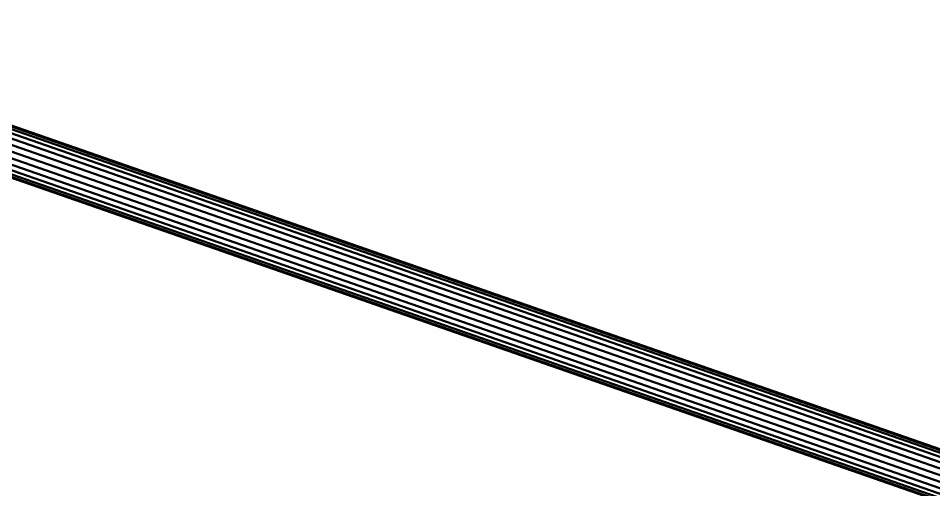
# Model space of a CAD drawing. Header units: inches. Extents: x -1654 to 1344, y -1538 to 36.
# Drawn here: x -786.3 to -637.7, y -798 to -721.5 of the extents above; entities that cross this region are included whole.
import ezdxf

# ---------------------------------------------------------------- set-up
doc = ezdxf.new("R2010")
doc.units = ezdxf.units.IN
doc.header["$MEASUREMENT"] = 0
doc.linetypes.add('Center', pattern=[1.25, 0.25, -0.1875, 0.625, -0.1875])
doc.layers.add('M-HVAC-DUCT', color=1, linetype='Center', lineweight=30)
doc.layers.add('M-HVAC-DUCT-SA', color=1, linetype='Continuous', lineweight=50)

msp = doc.modelspace()

# ---------------------------------------------------------------- linework, layer by layer
at = {"layer": 'M-HVAC-DUCT', "color": 5}
msp.add_line((-838.8, -725.27, 1332), (-414.21, -873.2, 1332), dxfattribs=at)
msp.add_line((-838.8, -725.27, 1332), (-414.21, -873.2, 1332), dxfattribs=at)

# ---------------------------------------------------------------- meshes
at = {"layer": 'M-HVAC-DUCT-SA', "color": 8}
mesh = msp.add_polyface(dxfattribs=at)
corners = [(-837.48, -721.49, 1332), (-837.52, -721.62, 1333.04), (-837.66, -721.99, 1334), (-837.87, -722.59, 1334.83), (-838.14, -723.38, 1335.46), (-838.46, -724.29, 1335.86), (-838.8, -725.27, 1336), (-414.21, -873.2, 1336), (-413.87, -872.23, 1335.86), (-413.56, -871.31, 1335.46), (-413.28, -870.53, 1334.83), (-413.07, -869.93, 1334), (-412.94, -869.55, 1333.04), (-412.9, -869.43, 1332)]
mesh.append_faces([[corners[k] for k in face] for face in [(7, 8, 5, 6)]], dxfattribs={"vtx1": -1, "color": 8})
mesh.append_faces([[corners[k] for k in face] for face in [(8, 9, 4, 5), (3, 4, 9, 10), (11, 12, 1, 2), (2, 3, 10, 11)]], dxfattribs={"vtx1": -1, "vtx3": -1, "color": 8})
mesh.append_faces([[corners[k] for k in face] for face in [(12, 13, 0, 1)]], dxfattribs={"vtx3": -1, "color": 8})
mesh = msp.add_polyface(dxfattribs=at)
corners = [(-838.8, -725.27, 1328), (-838.46, -724.29, 1328.14), (-838.14, -723.38, 1328.54), (-837.87, -722.59, 1329.17), (-837.66, -721.99, 1330), (-837.52, -721.62, 1330.96), (-837.48, -721.49, 1332), (-412.9, -869.43, 1332), (-412.94, -869.55, 1330.96), (-413.07, -869.93, 1330), (-413.28, -870.53, 1329.17), (-413.56, -871.31, 1328.54), (-413.87, -872.23, 1328.14), (-414.21, -873.2, 1328)]
mesh.append_faces([[corners[k] for k in face] for face in [(7, 8, 5, 6)]], dxfattribs={"vtx1": -1, "color": 8})
mesh.append_faces([[corners[k] for k in face] for face in [(8, 9, 4, 5), (3, 4, 9, 10), (11, 12, 1, 2), (2, 3, 10, 11)]], dxfattribs={"vtx1": -1, "vtx3": -1, "color": 8})
mesh.append_faces([[corners[k] for k in face] for face in [(12, 13, 0, 1)]], dxfattribs={"vtx3": -1, "color": 8})
mesh = msp.add_polyface(dxfattribs=at)
corners = [(-838.8, -725.27, 1336), (-839.14, -726.24, 1335.86), (-839.45, -727.15, 1335.46), (-839.73, -727.94, 1334.83), (-839.94, -728.54, 1334), (-840.07, -728.91, 1333.04), (-840.11, -729.04, 1332), (-415.53, -876.98, 1332), (-415.49, -876.85, 1333.04), (-415.35, -876.47, 1334), (-415.14, -875.87, 1334.83), (-414.87, -875.09, 1335.46), (-414.55, -874.18, 1335.86), (-414.21, -873.2, 1336)]
mesh.append_faces([[corners[k] for k in face] for face in [(8, 9, 4, 5), (3, 4, 9, 10), (11, 12, 1, 2), (2, 3, 10, 11)]], dxfattribs={"vtx1": -1, "vtx3": -1, "color": 8})
mesh.append_faces([[corners[k] for k in face] for face in [(6, 7, 8, 5)]], dxfattribs={"vtx2": -1, "color": 8})
mesh.append_faces([[corners[k] for k in face] for face in [(12, 13, 0, 1)]], dxfattribs={"vtx3": -1, "color": 8})
mesh = msp.add_polyface(dxfattribs=at)
corners = [(-840.11, -729.04, 1332), (-840.07, -728.91, 1330.96), (-839.94, -728.54, 1330), (-839.73, -727.94, 1329.17), (-839.45, -727.15, 1328.54), (-839.14, -726.24, 1328.14), (-838.8, -725.27, 1328), (-414.21, -873.2, 1328), (-414.55, -874.18, 1328.14), (-414.87, -875.09, 1328.54), (-415.14, -875.87, 1329.17), (-415.35, -876.47, 1330), (-415.49, -876.85, 1330.96), (-415.53, -876.98, 1332)]
mesh.append_faces([[corners[k] for k in face] for face in [(7, 8, 5, 6)]], dxfattribs={"vtx1": -1, "color": 8})
mesh.append_faces([[corners[k] for k in face] for face in [(8, 9, 4, 5), (3, 4, 9, 10), (11, 12, 1, 2), (2, 3, 10, 11)]], dxfattribs={"vtx1": -1, "vtx3": -1, "color": 8})
mesh.append_faces([[corners[k] for k in face] for face in [(12, 13, 0, 1)]], dxfattribs={"vtx3": -1, "color": 8})

doc.saveas('drawing.dxf')
